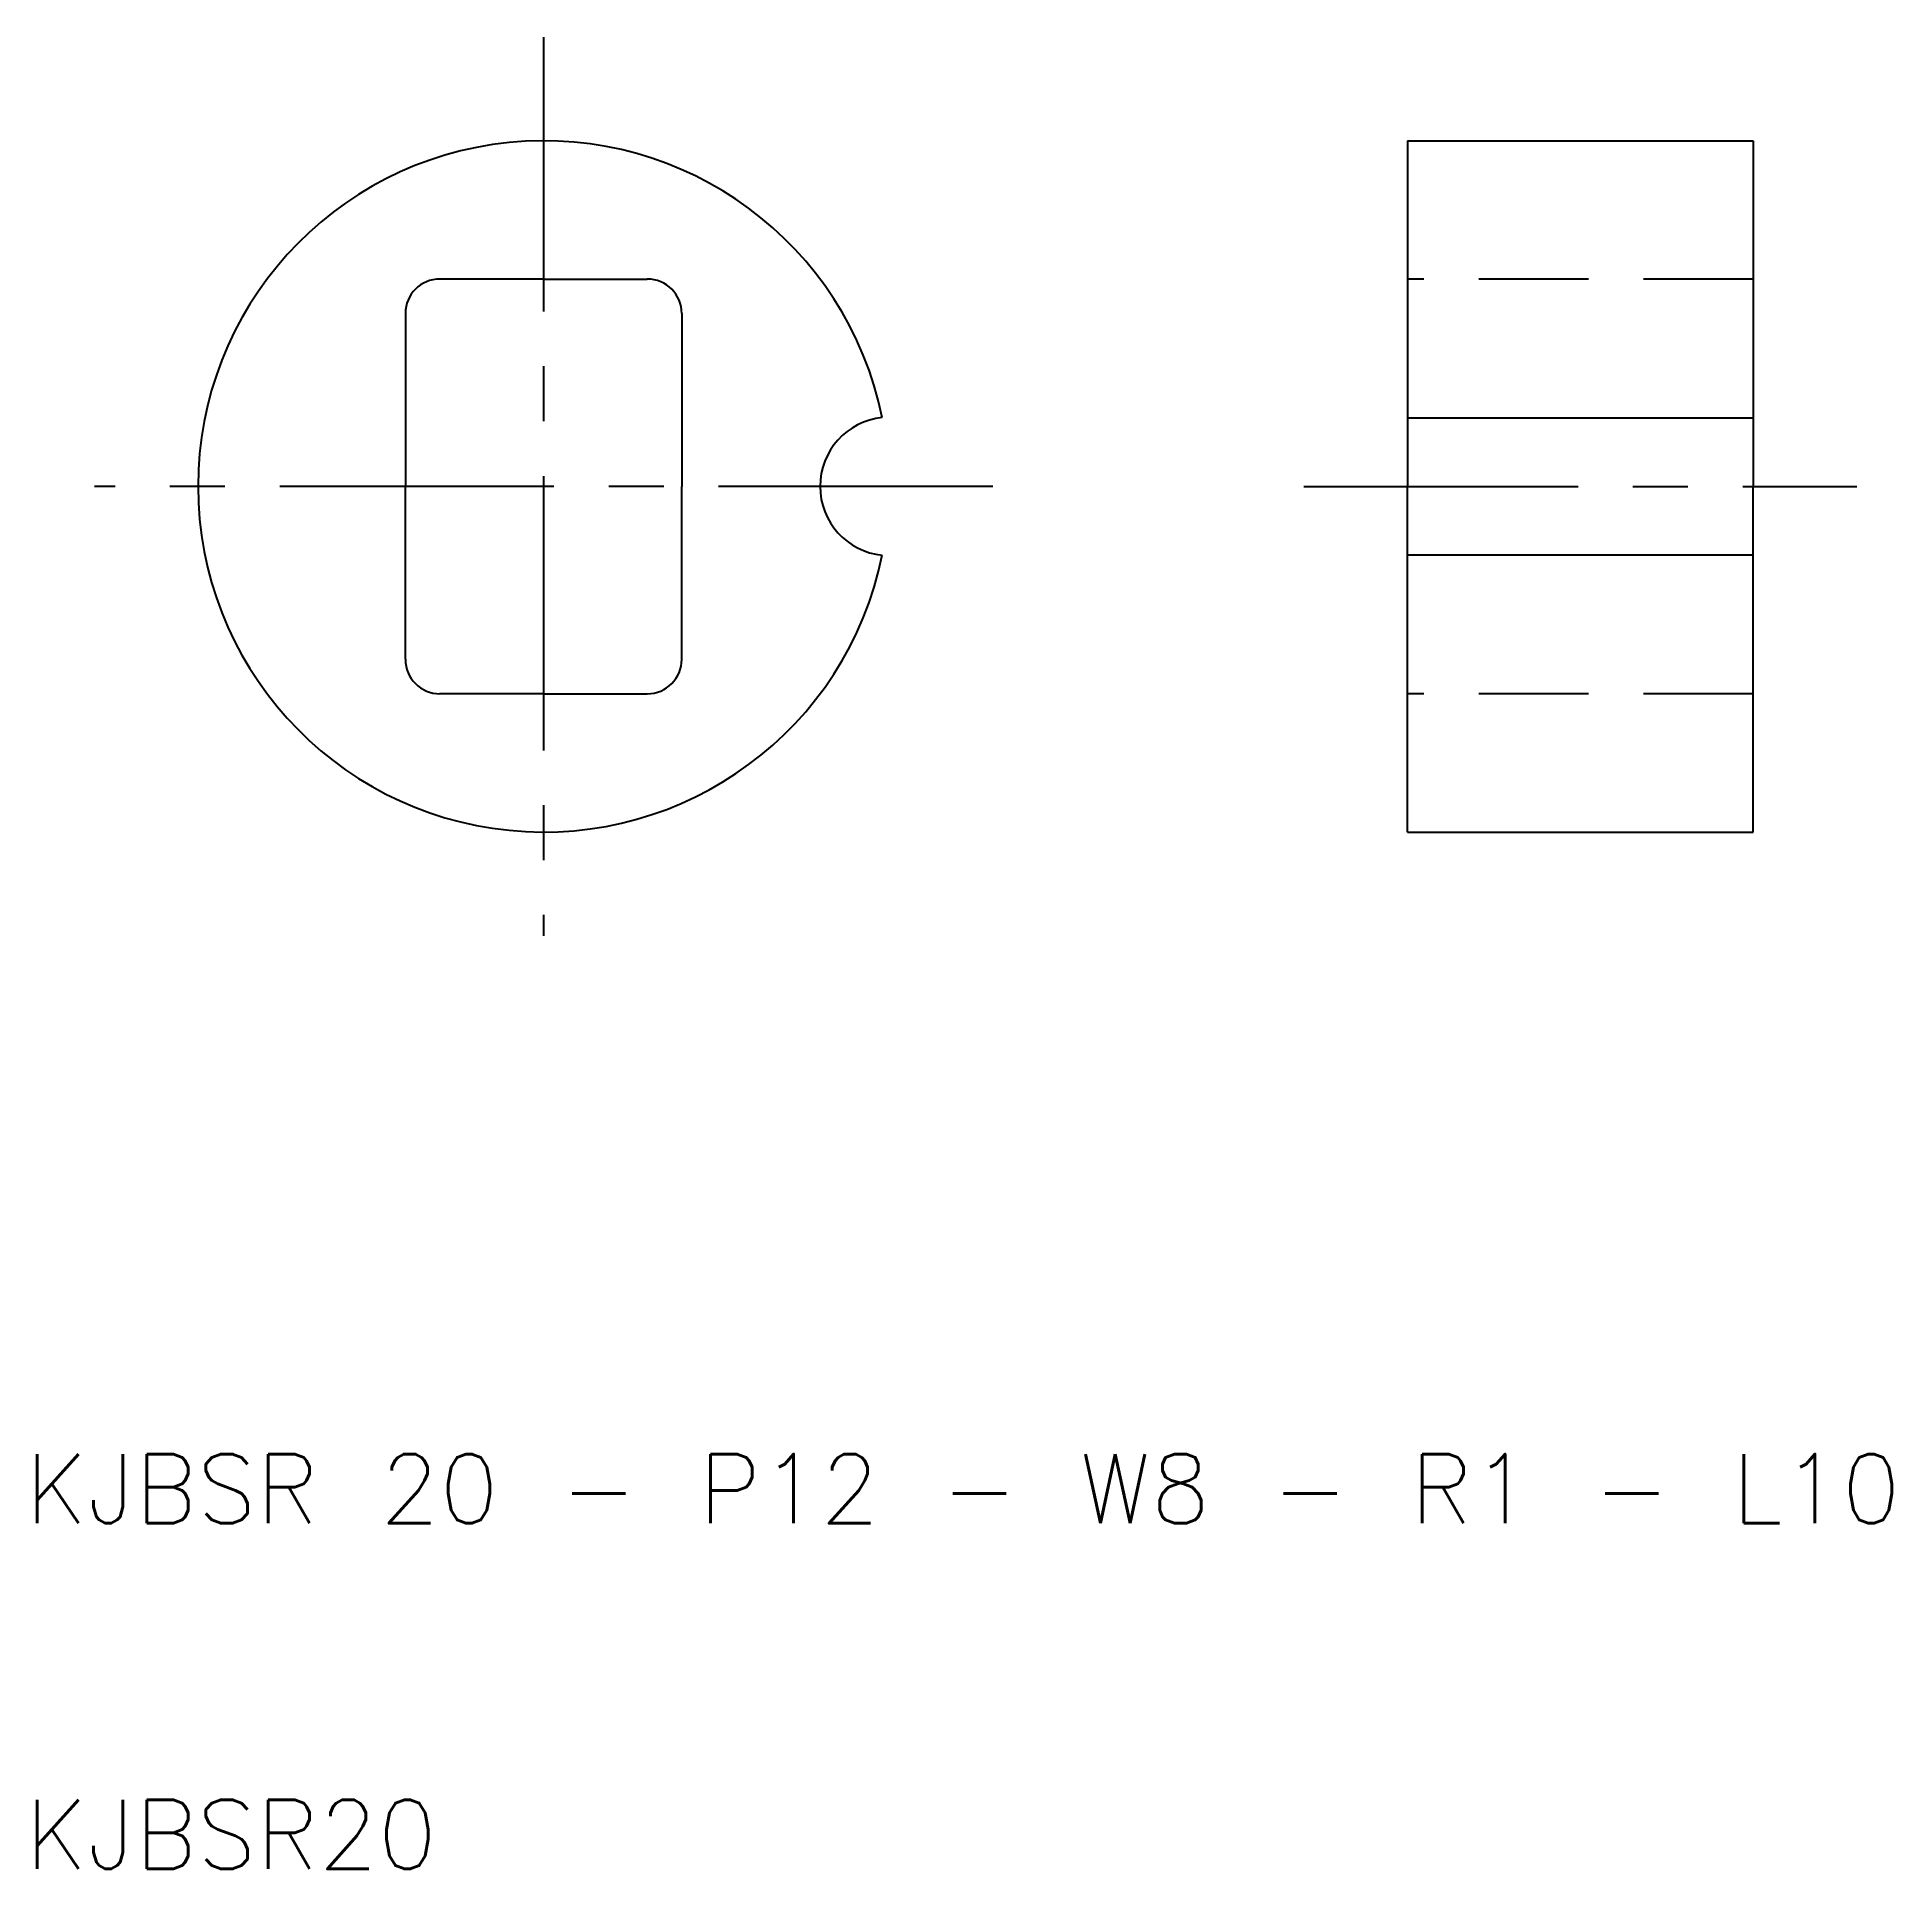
# Model space of a CAD drawing. Extents: x 10.3 to 64, y 10 to 63.
import ezdxf

# ---------------------------------------------------------------- set-up
doc = ezdxf.new("R2010")
doc.units = 0
doc.header["$LTSCALE"] = 0.25
doc.linetypes.add('CENTER', pattern=[50.8, 31.75, -6.35, 6.35, -6.35])
doc.linetypes.add('DASHED', pattern=[19.05, 12.7, -6.35])
doc.layers.get('0').update_dxf_attribs({"linetype": 'CONTINUOUS'})
doc.layers.add('CENTER', color=1, linetype='CENTER')
doc.styles.get("Standard").update_dxf_attribs({"font": 'txt.shx'})

msp = doc.modelspace()

# ---------------------------------------------------------------- linework, layer by layer
for p, q in [((50, 60), (50, 50)), ((50, 60), (60, 60)), ((60, 60), (60, 50)), ((25, 56), (22, 56)), ((25, 56), (28, 56)), ((21, 55), (21, 50)), ((29, 55), (29, 50)), ((50, 51.984313), (60, 51.984313)), ((21, 45), (21, 50)), ((29, 45), (29, 50)), ((50, 40), (50, 50)), ((60, 40), (60, 50)), ((50, 48.015687), (60, 48.015687)), ((25, 44), (22, 44)), ((25, 44), (28, 44)), ((50, 40), (60, 40))]:
    msp.add_line(p, q)
at = {"color": 3, "linetype": 'DASHED'}
for p, q in [((60, 56), (50, 56)), ((60, 44), (50, 44))]:
    msp.add_line(p, q, dxfattribs=at)
for centre, radius, start, end in [((25, 50), 10, 11.478341, 348.521659), ((22, 55), 1, 90, 180), ((28, 55), 1, 0, 90), ((35, 50), 2, 95.73917, 264.26083), ((22, 45), 1, 180, 270), ((28, 45), 1, 270, 0)]:
    msp.add_arc(centre, radius, start, end)
at = {"layer": 'CENTER', "color": 1, "linetype": 'CENTER'}
for p, q in [((25, 63), (25, 37)), ((38, 50), (12, 50)), ((47, 50), (63, 50))]:
    msp.add_line(p, q, dxfattribs=at)

# ---------------------------------------------------------------- texts
for s, p in [('KJBSR 20 - P12 - W8 - R1 - L10', (10, 20)), ('KJBSR20', (10, 10))]:
    msp.add_text(s, height=2).set_placement(p)

doc.saveas('drawing.dxf')
